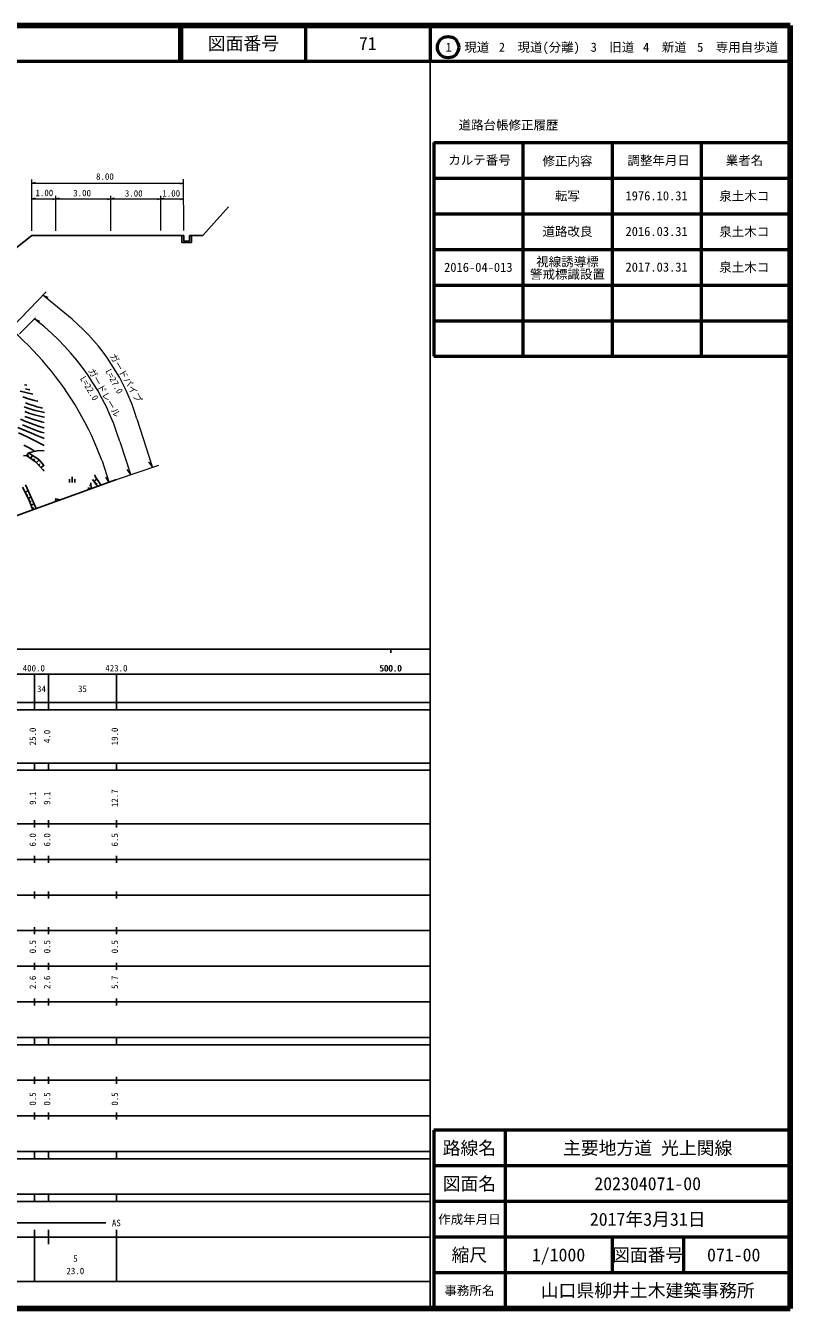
# Model space of a CAD drawing. Units: millimetres, scale not verified. Extents: x 40000 to 680000, y 20000 to 380000.
# Drawn here: x 465562 to 680000, y 20000 to 380000 of the extents above; entities that cross this region are included whole.
import ezdxf
from ezdxf.enums import TextEntityAlignment as Align

# ---------------------------------------------------------------- set-up
doc = ezdxf.new("R2010")
doc.units = ezdxf.units.MM
doc.header["$LTSCALE"] = 1000
for name, color, linetype, lineweight in [('M-BGD', 7, 'Continuous', 25), ('M-BMK-OTRS', 5, 'Continuous', 25), ('M-STR-HTXT', 7, 'Continuous', 13), ('M-TTL', 2, 'Continuous', 140), ('M-TTL-BAND', 7, 'Continuous', 25), ('M-TTL-FRAM', 2, 'Continuous', 50), ('M-TTL-LINE', 7, 'Continuous', 50)]:
    doc.layers.add(name, color=color, linetype=linetype, lineweight=lineweight)
doc.layers.add('M-TTL-TXT', color=7, linetype='Continuous')
doc.styles.add('ＭＳ ゴシック', font='')
doc.styles.get('ＭＳ ゴシック').set_extended_font_data('MS Gothic')

msp = doc.modelspace()

# ---------------------------------------------------------------- linework, layer by layer
at = {"layer": 'M-BGD'}
for p, q in [((515238, 321091), (522417, 329134)), ((467336, 321078), (460055, 315398)), ((467336, 321078), (509872, 321090)), ((509391, 321090), (509392, 319110)), ((509872, 321090), (509873, 319498)), ((511509, 321090), (515238, 321091)), ((511510, 319498), (511509, 321090)), ((512075, 319111), (512074, 321090)), ((509392, 319110), (512075, 319111)), ((509873, 319498), (511510, 319498)), ((463978, 277375), (465582, 277012)), ((465222, 279163), (465881, 279057)), ((465472, 278056), (466651, 277808)), ((466651, 277808), (466746, 277791)), ((464764, 275802), (466069, 275362)), ((466739, 273694), (465498, 274159)), ((465582, 277012), (467567, 276588)), ((466069, 275362), (467035, 275065)), ((467712, 273359), (466739, 273694)), ((467035, 275065), (468008, 274797)), ((468008, 274797), (468862, 274593)), ((468862, 274593), (468939, 274577)), ((465184, 272995), (466208, 272638)), ((465329, 271688), (466494, 271283)), ((465365, 270271), (466421, 269900)), ((466208, 272638), (467245, 272309)), ((466494, 271283), (467672, 270906)), ((467245, 272309), (468213, 272032)), ((467672, 270906), (468766, 270585)), ((468695, 273053), (467712, 273359)), ((468213, 272032), (469187, 271784)), ((469630, 272798), (468695, 273053)), ((468766, 270585), (469873, 270293)), ((469187, 271784), (470109, 271580)), ((470255, 272649), (469630, 272798)), ((469873, 270293), (470796, 270075)), ((470109, 271580), (470804, 271449)), ((465649, 266237), (463378, 267239)), ((464086, 269534), (465591, 268934)), ((465796, 267490), (464667, 268003)), ((465591, 268934), (467112, 268361)), ((466930, 267008), (465796, 267490)), ((466421, 269900), (467493, 269556)), ((467877, 266636), (466930, 267008)), ((467112, 268361), (468888, 267725)), ((467493, 269556), (468742, 269190)), ((468829, 266294), (467877, 266636)), ((468742, 269190), (470006, 268852)), ((468888, 267725), (470676, 267116)), ((470006, 268852), (470788, 268660)), ((470676, 267116), (470778, 267085)), ((465752, 264656), (463551, 265708)), ((467182, 265593), (465649, 266237)), ((467997, 263555), (465752, 264656)), ((468725, 264977), (467182, 265593)), ((470230, 262440), (467997, 263555)), ((470594, 264269), (468725, 264977)), ((469916, 265943), (468829, 266294)), ((470770, 265691), (469916, 265943)), ((470761, 264208), (470594, 264269)), ((464984, 259291), (465807, 259336)), ((465057, 262286), (466508, 261488)), ((466352, 260096), (465807, 259336)), ((465807, 259336), (468286, 257549)), ((466086, 259135), (466367, 259524)), ((466352, 260096), (469169, 260731)), ((469275, 258225), (466352, 260096)), ((466508, 261488), (467963, 260684)), ((466897, 258550), (467458, 259328)), ((469169, 260731), (470740, 260642)), ((470749, 262177), (470230, 262440)), ((467708, 257966), (468038, 258423)), ((468286, 257549), (470707, 254921)), ((468480, 257338), (469311, 258102)), ((469158, 256602), (469531, 256946)), ((470716, 256469), (469275, 258225)), ((469835, 255867), (470581, 256554)), ((470512, 255132), (470709, 255313)), ((477891, 252726), (477891, 251826)), ((478641, 253326), (478641, 251826)), ((479391, 252726), (479391, 251826)), ((484317, 252586), (485555, 251052)), ((484711, 252097), (485502, 252736)), ((485096, 253434), (484994, 253948)), ((486460, 251389), (485096, 253434)), ((466317, 247195), (464640, 250497)), ((465383, 249034), (466219, 249479)), ((465512, 251166), (468540, 244463)), ((483202, 250343), (483207, 250023)), ((483207, 250023), (483293, 249780)), ((483232, 249952), (483882, 250182)), ((483502, 250947), (483552, 250947)), ((483935, 250046), (483872, 251691)), ((483945, 250015), (483935, 250046)), ((485339, 251319), (485643, 251564)), ((485555, 251052), (485928, 250730)), ((486242, 250843), (486562, 251213)), ((486798, 251043), (486460, 251389)), ((465817, 248132), (466195, 248334)), ((466287, 247250), (467044, 247653)), ((467606, 244127), (466317, 247195)), ((466680, 246331), (467096, 246506)), ((467067, 245409), (467899, 245759)), ((474071, 247259), (473862, 246381)), ((474048, 247163), (475226, 246883)), ((475269, 246888), (475321, 247041)), ((467455, 244488), (467888, 244670))]:
    msp.add_line(p, q, dxfattribs=at)
at = {"layer": 'M-BMK-OTRS'}
msp.add_line((376179, 211176), (491058, 252579), dxfattribs=at)
at = {"layer": 'M-STR-HTXT'}
for p, q in [((467336, 322453), (467332, 336815)), ((467332, 335786), (468332, 336066)), ((467332, 335786), (509868, 335798)), ((509868, 335798), (508868, 335517)), ((509872, 322465), (509868, 336882)), ((467334, 331398), (468334, 331678)), ((467334, 331398), (474053, 331400)), ((474053, 331400), (473053, 331119)), ((474055, 322455), (474052, 332215)), ((474053, 331400), (475053, 331680)), ((474053, 331400), (489458, 331404)), ((489458, 331404), (488458, 331124)), ((489461, 322459), (489458, 332219)), ((489458, 331404), (490458, 331684)), ((489458, 331404), (503423, 331408)), ((503423, 331408), (502423, 331128)), ((503425, 322463), (503422, 332223)), ((503423, 331408), (504423, 331688)), ((503423, 331408), (509869, 331410)), ((509869, 331410), (508869, 331129)), ((461772, 295385), (471296, 305285)), ((478617, 297583), (470385, 304400)), ((470385, 304400), (471808, 303767)), ((463820, 293485), (468323, 298041)), ((468785, 297084), (468019, 297716)), ((468019, 297716), (469443, 297086)), ((496753, 269672), (500997, 256295)), ((491983, 263273), (494925, 254098)), ((486983, 257836), (488864, 251966)), ((491058, 252579), (502928, 256691)), ((500997, 256295), (500143, 257598)), ((488864, 251966), (488006, 253266)), ((494925, 254098), (494067, 255398))]:
    msp.add_line(p, q, dxfattribs=at)
for centre, radius, start, end in [((402637, 226852), 89857, 20.17089, 59.69322), ((426786, 243405), 68157, 16.94804, 51.95946), ((439683, 252438), 59615, 16.80376, 49.22541)]:
    msp.add_arc(centre, radius, start, end, dxfattribs=at)
at = {"layer": 'M-TTL'}
for p, q in [((680000, 380000), (40000, 380000)), ((680000, 20000), (680000, 380000)), ((40000, 20000), (680000, 20000))]:
    msp.add_line(p, q, dxfattribs=at)
at = {"layer": 'M-TTL-BAND'}
for p, q in [((579000, 20000), (579000, 370000)), ((40000, 205000), (579000, 205000)), ((568000, 205000), (568000, 204000)), ((68000, 198000), (579000, 198000)), ((468000, 188000), (468000, 198000)), ((472000, 188000), (472000, 198000)), ((491000, 188000), (491000, 198000)), ((40000, 190000), (579000, 190000)), ((40000, 188000), (579000, 188000)), ((40000, 173000), (579000, 173000)), ((468000, 171000), (468000, 173000)), ((472000, 171000), (472000, 173000)), ((491000, 171000), (491000, 173000)), ((40000, 171000), (579000, 171000)), ((40000, 156000), (579000, 156000)), ((468000, 155000), (468000, 157000)), ((472000, 155000), (472000, 157000)), ((491000, 155000), (491000, 157000)), ((46000, 146000), (579000, 146000)), ((468000, 145000), (468000, 147000)), ((472000, 145000), (472000, 147000)), ((491000, 145000), (491000, 147000)), ((468000, 135000), (468000, 137000)), ((472000, 135000), (472000, 137000)), ((491000, 135000), (491000, 137000)), ((52000, 136000), (579000, 136000)), ((46000, 126000), (579000, 126000)), ((468000, 125000), (468000, 127000)), ((472000, 125000), (472000, 127000)), ((491000, 125000), (491000, 127000)), ((52000, 116000), (579000, 116000)), ((468000, 115000), (468000, 117000)), ((472000, 115000), (472000, 117000)), ((491000, 115000), (491000, 117000)), ((46000, 106000), (579000, 106000)), ((468000, 105000), (468000, 107000)), ((472000, 105000), (472000, 107000)), ((491000, 105000), (491000, 107000)), ((40000, 96000), (579000, 96000)), ((40000, 94000), (579000, 94000)), ((468000, 94000), (468000, 96000)), ((472000, 94000), (472000, 96000)), ((491000, 94000), (491000, 96000)), ((49000, 84000), (579000, 84000)), ((468000, 83000), (468000, 85000)), ((472000, 83000), (472000, 85000)), ((491000, 83000), (491000, 85000)), ((40000, 74000), (579000, 74000)), ((468000, 73000), (468000, 75000)), ((472000, 73000), (472000, 75000)), ((491000, 73000), (491000, 75000)), ((40000, 64000), (579000, 64000)), ((40000, 62000), (579000, 62000)), ((468000, 62000), (468000, 64000)), ((472000, 62000), (472000, 64000)), ((491000, 62000), (491000, 64000)), ((40000, 52000), (579000, 52000)), ((468000, 50000), (468000, 52000)), ((472000, 50000), (472000, 52000)), ((491000, 50000), (491000, 52000)), ((40000, 50000), (579000, 50000)), ((71000, 44000), (488000, 44000)), ((40000, 40000), (579000, 40000)), ((468000, 27500), (468000, 42000)), ((472000, 38000), (472000, 42000)), ((491000, 27500), (491000, 42000)), ((68000, 27500), (579000, 27500))]:
    msp.add_line(p, q, dxfattribs=at)
at = {"layer": 'M-TTL-FRAM'}
for p, q in [((580000, 347197), (580000, 287197)), ((580000, 347197), (680000, 347197)), ((580000, 287197), (680000, 287197)), ((680000, 70000), (580000, 70000)), ((580000, 70000), (580000, 20000))]:
    msp.add_line(p, q, dxfattribs=at)
at = {"layer": 'M-TTL-LINE'}
for p, q in [((508747, 380000), (508747, 370000)), ((509247, 380000), (509247, 370000)), ((543997, 380000), (543997, 370000)), ((579000, 380000), (579000, 370000)), ((40000, 370000), (680000, 370000)), ((605000, 347197), (605000, 287197)), ((630000, 347197), (630000, 287197)), ((655000, 347197), (655000, 287197)), ((580000, 337197), (680000, 337197)), ((580000, 327197), (680000, 327197)), ((580000, 317197), (680000, 317197)), ((580000, 307197), (680000, 307197)), ((580000, 297197), (680000, 297197)), ((600000, 70000), (600000, 20000)), ((680000, 60000), (580000, 60000)), ((680000, 50000), (580000, 50000)), ((680000, 40000), (580000, 40000)), ((630000, 40000), (630000, 30000)), ((650000, 40000), (650000, 30000)), ((680000, 30000), (580000, 30000))]:
    msp.add_line(p, q, dxfattribs=at)
msp.add_circle((584031, 373958), 3000, dxfattribs=at)

# ---------------------------------------------------------------- texts
at = {"layer": 'M-STR-HTXT', "style": 'ＭＳ ゴシック'}
for s, p in [('8.00', (485291, 336187)), ('1.00', (468303, 331592)), ('3.00', (478892, 331532)), ('3.00', (493370, 331456)), ('1.00', (503891, 331477))]:
    msp.add_text(s, height=1833, dxfattribs=at).set_placement(p, align=Align.BOTTOM_LEFT)
for s, rotation, p in [('ガードパイプ', 300, (488537, 287077)), ('L=22.0', 301, (480226, 280677)), ('ガードレール', 300, (482478, 282928)), ('L=27.0', 298, (487345, 282807))]:
    msp.add_text(s, height=1833, rotation=rotation, dxfattribs=at).set_placement(p, align=Align.BOTTOM_LEFT)
at = {"layer": 'M-TTL-BAND', "style": 'ＭＳ ゴシック'}
for s, p in [('400.0', (467844, 198195)), ('423.0', (491000, 198195)), ('500.0', (567844, 198195)), ('500.0', (568000, 198195)), ('34', (470000, 192405)), ('35', (481500, 192405)), ('AS', (491000, 42500)), ('5', (479500, 32523)), ('23.0', (479500, 29033))]:
    msp.add_text(s, height=1833, dxfattribs=at).set_placement(p, align=Align.BOTTOM_CENTER)
for s, p in [('25.0', (469000, 180500)), ('4.0', (473010, 180500)), ('19.0', (492000, 180500)), ('9.1', (469000, 163174)), ('9.1', (473010, 163174)), ('12.7', (492000, 163174)), ('6.0', (469000, 151500)), ('6.0', (473010, 151500)), ('6.5', (492000, 151500)), ('0.5', (469000, 121500)), ('0.5', (473010, 121500)), ('0.5', (492000, 121500)), ('2.6', (469000, 111500)), ('2.6', (473010, 111500)), ('5.7', (492000, 111500)), ('0.5', (469000, 78764)), ('0.5', (473010, 78764)), ('0.5', (492000, 78764))]:
    msp.add_text(s, height=1833, rotation=90, dxfattribs=at).set_placement(p, align=Align.BOTTOM_CENTER)
at = {"layer": 'M-TTL-TXT', "style": 'ＭＳ ゴシック'}
for s, height, p in [('図面番号', 3666, (526622, 375000)), ('71', 3666, (561497, 375000)), ('1\u3000現道', 2566, (589448, 373958)), ('2\u3000現道(分離)', 2566, (609619, 373958)), ('3\u3000旧道', 2566, (630121, 373958)), ('4\u3000新道', 2566, (644824, 373958)), ('5\u3000専用自歩道', 2566, (665228, 373958)), ('道路台帳修正履歴', 2566, (600968, 352113)), ('カルテ番号', 2566, (592839, 342277)), ('修正内容', 2566, (617509, 342023)), ('調整年月日', 2566, (643089, 342197)), ('業者名', 2566, (667134, 342197)), ('転写', 2566, (617500, 332245)), ('1976.10.31', 2566, (642500, 332245)), ('泉土木コ', 2566, (667077, 332189)), ('道路改良', 2566, (617500, 322245)), ('2016.03.31', 2566, (642500, 322245)), ('泉土木コ', 2566, (667077, 322189)), ('2016-04-013', 2566, (592500, 312189)), ('視線誘導標', 2566, (617500, 313745)), ('2017.03.31', 2566, (642500, 312245)), ('泉土木コ', 2566, (667077, 312189)), ('警戒標識設置', 2566, (617500, 310245)), ('路線名', 3666, (590000, 65000)), ('路線名', 3666, (590000, 65000)), ('主要地方道 光上関線', 3666, (640000, 65000)), ('図面名', 3666, (590000, 55000)), ('図面名', 3666, (590000, 55000)), ('202304071-00', 3666, (640000, 55000)), ('2017年3月31日', 3666, (640000, 45000)), ('作成年月日', 2566, (590000, 45000)), ('作成年月日', 2566, (590000, 45000)), ('縮尺', 3666, (590000, 35000)), ('縮尺', 3666, (590000, 35000)), ('1/1000', 3666, (615000, 35000)), ('図面番号', 3666, (640000, 35000)), ('図面番号', 3666, (640000, 35000)), ('071-00', 3666, (664125, 35000)), ('事務所名', 2566, (590000, 25000)), ('事務所名', 2566, (590000, 25000)), ('山口県柳井土木建築事務所', 3666, (640000, 25000))]:
    msp.add_text(s, height=height, dxfattribs=at).set_placement(p, align=Align.MIDDLE_CENTER)

doc.saveas('drawing.dxf')
